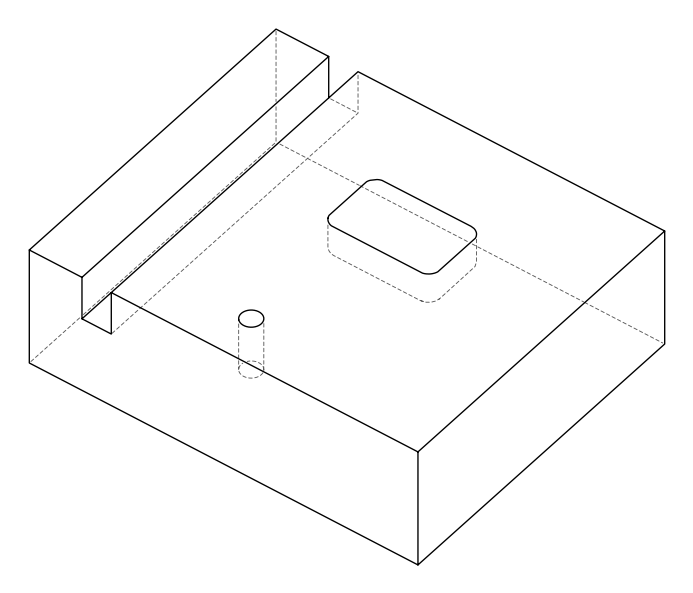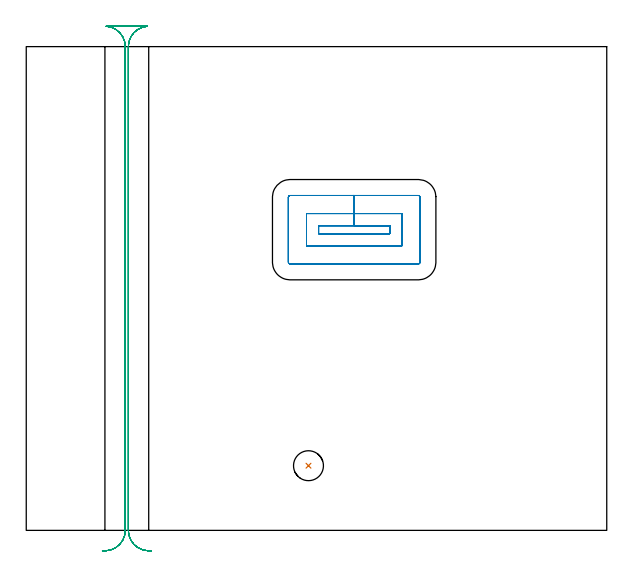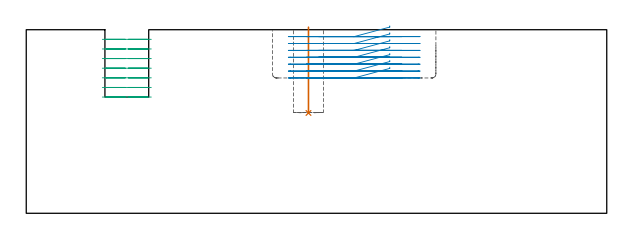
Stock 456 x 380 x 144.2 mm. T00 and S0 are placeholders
(PLAN: 3 operations, 2 tool changes, 23.1 min)
(1 INDEXABLE_INSERT_DRILL_BLIND_HOLE_FROM_SOLID | STEP1POCKET | NXT0302_018 | 0.27 min | 28208 mm3)
(2 MILL_RECTANGULAR_POCKET | POCKET_RECTANGULAR_STRAIGHT | NXT0201_007 | Follow Part, ap 6.25, ae 75% | 10.2 min | 376267 mm3)
(3 MILL_RECTANGULAR_SLOT | SLOT_RECTANGULAR | UGT0201_004 | Follow Part, ap 8, ae 75% | 12.65 min | 691503 mm3)
(TOOL NXT0302_018 | Index. Insert Drill 23.5mm [880-D2350L25-03] | D23.5 PA176 FL71 Z2)
(TOOL NXT0201_007 | ENDMILL 25mm [R216.25-25050GCK54P 1620] | D25 R3 FL54 Z5)
(TOOL UGT0201_004 | End Mill 32 mm | D32 FL53 Z6)
(OP 1 INDEXABLE_INSERT_DRILL_BLIND_HOLE_FROM_SOLID)
G17 G21 G94 G90
T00 M6
G54
G17 G0 G90 X221.7 Y50.8 S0 M3
G43 Z154.2 H1
G94 G81 G98 Z78.8 F250. R146.2
G80
M5
M2
(OP 2 MILL_RECTANGULAR_POCKET)
G17 G21 G94 G90
T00 M6
G54
G17 G0 G90 X285.55 Y235.898 S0 M3
G43 Z154.2 H1
Z147.2
G94 G1 Y239.35 Z146.275 F250.
X257.6 Z138.786
X229.65 F500.
Y233.05
X285.55
Y239.35
X257.6
Y248.85
X220.15
Y223.55
X295.05
Y248.85
X257.6
Y263.1
X207.3
G3 X205.9 Y261.7 R1.4
G1 Y210.7
G3 X207.3 Y209.3 R1.4
G1 X307.9
G3 X309.3 Y210.7 R1.4
G1 Y261.7
G3 X307.9 Y263.1 R1.4
G1 X257.6
X256.6
G0 X285.55 Y235.898 Z141.786
G1 Y239.35 Z140.861 F250.
X257.6 Z133.371
X229.65 F500.
Y233.05
X285.55
Y239.35
X257.6
Y248.85
X220.15
Y223.55
X295.05
Y248.85
X257.6
Y263.1
X207.3
G3 X205.9 Y261.7 R1.4
G1 Y210.7
G3 X207.3 Y209.3 R1.4
G1 X307.9
G3 X309.3 Y210.7 R1.4
G1 Y261.7
G3 X307.9 Y263.1 R1.4
G1 X257.6
X256.6
G0 X285.55 Y235.898 Z136.371
G1 Y239.35 Z135.446 F250.
X257.6 Z127.957
X229.65 F500.
Y233.05
X285.55
Y239.35
X257.6
Y248.85
X220.15
Y223.55
X295.05
Y248.85
X257.6
Y263.1
X207.3
G3 X205.9 Y261.7 R1.4
G1 Y210.7
G3 X207.3 Y209.3 R1.4
G1 X307.9
G3 X309.3 Y210.7 R1.4
G1 Y261.7
G3 X307.9 Y263.1 R1.4
G1 X257.6
X256.6
G0 X285.55 Y235.898 Z130.957
G1 Y239.35 Z130.032 F250.
X257.6 Z122.543
X229.65 F500.
Y233.05
X285.55
Y239.35
X257.6
Y248.85
X220.15
Y223.55
X295.05
Y248.85
X257.6
Y263.1
X207.3
G3 X205.9 Y261.7 R1.4
G1 Y210.7
G3 X207.3 Y209.3 R1.4
G1 X307.9
G3 X309.3 Y210.7 R1.4
G1 Y261.7
G3 X307.9 Y263.1 R1.4
G1 X257.6
X256.6
G0 X285.55 Y235.898 Z125.543
G1 Y239.35 Z124.618 F250.
X257.6 Z117.129
X229.65 F500.
Y233.05
X285.55
Y239.35
X257.6
Y248.85
X220.15
Y223.55
X295.05
Y248.85
X257.6
Y263.1
X207.3
G3 X205.9 Y261.7 R1.4
G1 Y210.7
G3 X207.3 Y209.3 R1.4
G1 X307.9
G3 X309.3 Y210.7 R1.4
G1 Y261.7
G3 X307.9 Y263.1 R1.4
G1 X257.6
X256.6
G0 X285.55 Y235.898 Z120.129
G1 Y239.35 Z119.203 F250.
X257.6 Z111.714
X229.65 F500.
Y233.05
X285.55
Y239.35
X257.6
Y248.85
X220.15
Y223.55
X295.05
Y248.85
X257.6
Y263.1
X207.3
G3 X205.9 Y261.7 R1.4
G1 Y210.7
G3 X207.3 Y209.3 R1.4
G1 X307.9
G3 X309.3 Y210.7 R1.4
G1 Y261.7
G3 X307.9 Y263.1 R1.4
G1 X257.6
X256.6
G0 X285.55 Y235.898 Z114.714
G1 Y239.35 Z113.789 F250.
X257.6 Z106.3
X229.65 F500.
Y233.05
X285.55
Y239.35
X257.6
Y248.85
X220.15
Y223.55
X295.05
Y248.85
X257.6
Y263.1
X207.3
G3 X205.9 Y261.7 R1.4
G1 Y210.7
G3 X207.3 Y209.3 R1.4
G1 X307.9
G3 X309.3 Y210.7 R1.4
G1 Y261.7
G3 X307.9 Y263.1 R1.4
G1 X257.6
X256.6
G0 Z154.2
M5
M2
(OP 3 MILL_RECTANGULAR_SLOT)
G17 G21 G94 G90
T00 M6
G54
G17 G0 G90 X98.215 Y-16.154 S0 M3
G43 Z154.2 H0
Z136.643
G94 G1 X95.221 Y-15.97 F250.
G2 X80.2 Y0. R16. F500.
G1 Y380.
G2 X95.221 Y395.97 R16.
G1 Y396.
X62.779
Y395.97
G2 X77.8 Y380. R16.
G1 Y0.
G2 X62.779 Y-15.97 R16.
G1 X59.785 Y-16.154 F250.
G0 X98.215 Z129.086
G1 X95.221 Y-15.97
G2 X80.2 Y0. R16. F500.
G1 Y380.
G2 X95.221 Y395.97 R16.
G1 Y396.
X62.779
Y395.97
G2 X77.8 Y380. R16.
G1 Y0.
G2 X62.779 Y-15.97 R16.
G1 X59.785 Y-16.154 F250.
G0 X98.215 Z121.529
G1 X95.221 Y-15.97
G2 X80.2 Y0. R16. F500.
G1 Y380.
G2 X95.221 Y395.97 R16.
G1 Y396.
X62.779
Y395.97
G2 X77.8 Y380. R16.
G1 Y0.
G2 X62.779 Y-15.97 R16.
G1 X59.785 Y-16.154 F250.
G0 X98.215 Z113.971
G1 X95.221 Y-15.97
G2 X80.2 Y0. R16. F500.
G1 Y380.
G2 X95.221 Y395.97 R16.
G1 Y396.
X62.779
Y395.97
G2 X77.8 Y380. R16.
G1 Y0.
G2 X62.779 Y-15.97 R16.
G1 X59.785 Y-16.154 F250.
G0 X98.215 Z106.414
G1 X95.221 Y-15.97
G2 X80.2 Y0. R16. F500.
G1 Y380.
G2 X95.221 Y395.97 R16.
G1 Y396.
X62.779
Y395.97
G2 X77.8 Y380. R16.
G1 Y0.
G2 X62.779 Y-15.97 R16.
G1 X59.785 Y-16.154 F250.
G0 X98.215 Z98.857
G1 X95.221 Y-15.97
G2 X80.2 Y0. R16. F500.
G1 Y380.
G2 X95.221 Y395.97 R16.
G1 Y396.
X62.779
Y395.97
G2 X77.8 Y380. R16.
G1 Y0.
G2 X62.779 Y-15.97 R16.
G1 X59.785 Y-16.154 F250.
G0 X98.215 Z91.3
G1 X95.221 Y-15.97
G2 X80.2 Y0. R16. F500.
G1 Y380.
G2 X95.221 Y395.97 R16.
G1 Y396.
X62.779
Y395.97
G2 X77.8 Y380. R16.
G1 Y0.
G2 X62.779 Y-15.97 R16.
G1 X59.785 Y-16.154 F250.
G0 Z154.2
M5
M2
